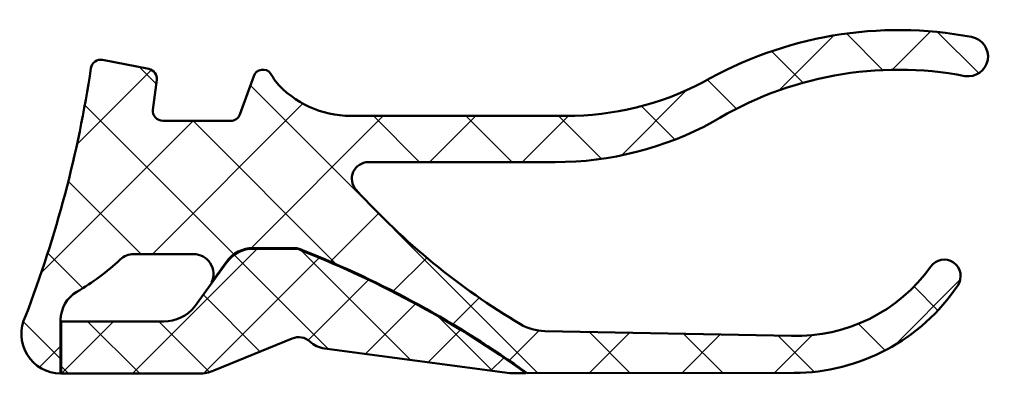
# Model space of a CAD drawing. Extents: x -2.5 to 27, y -7.7 to 3.1.
import ezdxf

# ---------------------------------------------------------------- set-up
doc = ezdxf.new("R2010")
doc.units = 0
for name, color, linetype, lineweight in [('0S-Alu contour', 7, 'Continuous', 50), ('0S-EPDM contour', 22, 'Continuous', 50), ('0S-EPDM hatch', 25, 'Continuous', 25), ('0S-PT contour', 91, 'Continuous', 50), ('0S-PT hatch', 103, 'Continuous', 25)]:
    doc.layers.add(name, color=color, linetype=linetype, lineweight=lineweight)

# ---------------------------------------------------------------- blocks, each defined once
blk = doc.blocks.new('284841__61EAC130_AA8C_4CBD_8F1A_38B37A38E358_')
at = {"layer": '0S-EPDM hatch'}
h = blk.add_hatch(dxfattribs=at)
h.set_pattern_fill('ANSI37', color=256, scale=0.625, angle=90, style=0)
h.set_pattern_definition([(135, (0, 0), (-1.403165018917055, -1.403165018917055), []), (225, (0, 0), (1.403165018917055, -1.403165018917055), [])])
edge = h.paths.add_edge_path()
edge.add_ellipse((7.578534232331463, 3.149864850850166), major_axis=(-3.000000000000023, 0), ratio=1, start_angle=40.61026285709062, end_angle=90, ccw=False)
edge.add_ellipse((23.70219821229797, 12.35964926141025), major_axis=(-21.52215741066093, 0), ratio=1, start_angle=30.491335260675385, end_angle=31.241889408177485, ccw=False)
edge.add_arc((4.924163632187781, 1.250031816596904), 0.2995098107143433, 39.15125019716546, 159.9999999999999)
edge.add_line((4.642716473206529, 1.352470204984868), (4.222253659639634, 0.1972581189894673))
edge.add_ellipse((3.940345873403861, 0.2998641619871671), major_axis=(-0.3000000000000004, 0), ratio=1, start_angle=90.00000000000023, end_angle=160.0000000000003, ccw=False)
edge.add_line((3.940345873403862, -0.0001358380128333), (1.886017433248922, -0.000135838012834))
edge.add_ellipse((1.886017433248922, 0.299864161987166), major_axis=(-0.3, 0), ratio=1, start_angle=-7.21384661086239, end_angle=90, ccw=False)
edge.add_line((1.588392118291272, 0.3375360599531468), (1.70262898496436, 1.240059831228377))
edge.add_arc((1.405003670006709, 1.27773172919436), 0.3, 352.7861533891372, 438.9999999999999)
edge.add_line((1.462246368619673, 1.572219884228659), (0.0622463686196775, 1.844352317021464))
edge.add_arc((0.005003670006741, 1.549864161987324), 0.2999999999998388, 78.99999999999928, 171.3609401439576)
edge.add_ellipse((-35.4037530299467, 6.852222512953551), major_axis=(-35.5035627362072, 0), ratio=1, start_angle=158.9254544750107, end_angle=171.484441430561, ccw=False)
edge.add_arc((-1.201973687238692, -6.451650853994872), 1.200000000000686, 153.3941309514565, 269.4775121858571)
edge.add_line((-1.212916494762513, -7.651600959193061), (-1.212916494762513, -6.037772134717988))
edge.add_ellipse((-0.2129164947621787, -6.037772134717991), major_axis=(-1.000000000000334, 0), ratio=1, start_angle=300.34541980294915, end_angle=360, ccw=False)
edge.add_arc((-4.507217649418304, 1.297688150303335), 7.500000000000024, 300.3454198029491, 312.8976121066714)
edge.add_ellipse((1.006374092187082, -4.636139122789561), major_axis=(-0.5999999999999881, 0), ratio=1, start_angle=269.9999999999997, end_angle=312.8976121066703, ccw=False)
edge.add_line((1.006374092187086, -4.036139122789573), (2.821658455659407, -4.036139122789574))
edge.add_ellipse((2.821658455659407, -4.636139122789574), major_axis=(-0.5999999999999996, 0), ratio=1, start_angle=155.0000000000003, end_angle=269.99999999999994, ccw=False)
edge.add_line((3.365443127881398, -4.88971007983399), (3.815194119490049, -4.265535537628158))
edge.add_ellipse((4.626515565521322, -4.850135838012723), major_axis=(-1, 0), ratio=1, start_angle=269.99999999999983, end_angle=324.22524191577344, ccw=False)
edge.add_line((4.626515565521325, -3.850135838012723), (5.876560066311903, -3.850135838012727))
edge.add_ellipse((5.876560066311883, -4.351661406124753), major_axis=(-0.5015255681120263, 0), ratio=1, start_angle=237.6376836441444, end_angle=269.9999999999977, ccw=False)
edge.add_ellipse((-5.208501748883657, -32.7296908307453), major_axis=(-30.95864649291771, 0), ratio=1, start_angle=234.1316104622679, end_angle=248.4858125047473, ccw=False)
edge.add_line((12.93095440955266, -7.641886563539833), (21.01942604034273, -7.631320680612153))
edge.add_arc((21.01158831198421, -1.631325799779829), 5.999999999999992, 270.0748448139379, 326.0586672962627)
edge.add_arc((25.57444175233686, -4.702216302852516), 0.4999999999999928, 326.0586672962626, 504.5614227761864)
edge.add_ellipse((21.09338505556726, -1.51315203878759), major_axis=(-4.999999999999974, 0), ratio=1, start_angle=88.30741807149587, end_angle=144.5614227761866, ccw=False)
edge.add_line((20.9457009003178, -6.510970501906074), (13.46505365440563, -6.364676766673889))
edge.add_ellipse((13.49438248723116, -4.864963520894876), major_axis=(-1.499999999999976, 0), ratio=1, start_angle=59.34776193947391, end_angle=88.87964971419763, ccw=False)
edge.add_ellipse((23.70219821226358, 12.35964926142542), major_axis=(-21.52215741065607, 0), ratio=1, start_angle=42.158691479521906, end_angle=59.347761939472775, ccw=False)
edge.add_ellipse((8.118710602427411, -1.750135149134675), major_axis=(-0.4999999999999988, 0), ratio=1, start_angle=-89.99999999918037, end_angle=42.15869147943431, ccw=False)
edge.add_line((8.118710602420261, -1.250135149134677), (13.78124399659385, -1.250135149149859))
edge.add_arc((13.78124399659381, 8.74986485084984), 9.999999999999702, 270.0000000000002, 298.5667204537581)
edge.add_ellipse((24.18401716120457, -9.228821192882497), major_axis=(-10.77789284809582, 0), ratio=1, start_angle=259.2063449369554, end_angle=301.4346914013773, ccw=False)
edge.add_arc((26.30502023634509, 1.949551783288089), 0.6000000000000043, 260.1540569612946, 440.1540569612945)
edge.add_arc((24.19035575933468, -9.146483601027937), 11.8956655466471, 79.25766413578746, 119.9708897565024)
edge.add_ellipse((14.1079684069246, 9.14986485085013), major_axis=(-8.999999999999991, 0), ratio=1, start_angle=90, end_angle=117.38559793647889, ccw=False)
edge.add_line((14.1079684069246, 0.1498648508501401), (7.578534232331464, 0.1498648508501419))
at = {"layer": '0S-EPDM contour', "color": 7}
for points in [[(1.462246368619673, 1.572219884228659), (0.0622463686196775, 1.844352317021464)], [(1.588392118291272, 0.3375360599531468), (1.70262898496436, 1.240059831228377)], [(4.642716473206529, 1.352470204984868), (4.222253659639634, 0.1972581189894673)], [(14.1079684069246, 0.1498648508501401), (7.578534232331464, 0.1498648508501419)], [(3.940345873403862, -0.0001358380128333), (1.886017433248922, -0.000135838012834)], [(8.118710602420261, -1.250135149134677), (13.78124399659385, -1.250135149149859)], [(1.006374092187086, -4.036139122789573), (2.821658455659407, -4.036139122789574)], [(4.626515565521325, -3.850135838012723), (5.876560066311903, -3.850135838012727)], [(3.365443127881398, -4.88971007983399), (3.815194119490049, -4.265535537628158)], [(-1.212916494762513, -7.651600959193061), (-1.212916494762513, -6.037772134717988)], [(20.9457009003178, -6.510970501906074), (13.46505365440563, -6.364676766673889)], [(12.93095440955266, -7.641886563539833), (21.01942604034273, -7.631320680612153)]]:
    blk.add_lwpolyline(points, dxfattribs=at)
for centre, radius, start, end in [((24.19035575933468, -9.146483601027937), 11.8956655466471, 79.25766413578746, 119.9708897565024), ((26.30502023634509, 1.949551783288089), 0.6000000000000043, 260.1540569612946, 80.15405696129464), ((0.005003670006741, 1.549864161987324), 0.2999999999998388, 78.99999999999928, 171.3609401439576), ((1.405003670006709, 1.27773172919436), 0.3, 352.7861533891372, 78.99999999999991), ((4.924163632187781, 1.250031816596904), 0.2995098107143433, 39.15125019716546, 159.9999999999999), ((13.78124399659381, 8.74986485084984), 9.999999999999702, 270.0000000000002, 298.5667204537581), ((-4.507217649418304, 1.297688150303335), 7.500000000000024, 300.3454198029491, 312.8976121066714), ((25.57444175233686, -4.702216302852516), 0.4999999999999928, 326.0586672962626, 144.5614227761863), ((21.01158831198421, -1.631325799779829), 5.999999999999992, 270.0748448139379, 326.0586672962627), ((-1.201973687238692, -6.451650853994872), 1.200000000000686, 153.3941309514565, 269.4775121858571)]:
    blk.add_arc(centre, radius, start, end, dxfattribs=at)
at = {"layer": '0S-EPDM contour', "color": 7, "extrusion": (0, 0, -1)}
for centre, radius, start, end in [((-24.18401716120457, -9.228821192882497), 10.77789284809582, 58.56530859862272, 100.7936550630446), ((35.4037530299467, 6.852222512953551), 35.5035627362072, 188.515558569439, 201.0745455249893), ((-23.70219821229797, 12.35964926141025), 21.52215741066093, 328.7581105918225, 329.5086647393246), ((-7.578534232331463, 3.149864850850166), 3.000000000000024, 270, 319.3897371429094), ((-14.1079684069246, 9.14986485085013), 8.999999999999991, 242.6144020635211, 270), ((-1.886017433248922, 0.299864161987166), 0.3, 270, 7.213846610862406), ((-3.940345873403861, 0.2998641619871671), 0.3000000000000004, 199.9999999999998, 269.9999999999998), ((-8.118710602427411, -1.750135149134675), 0.4999999999999988, 317.8413085205657, 89.99999999918049), ((-23.70219821226358, 12.35964926142542), 21.52215741065607, 300.6522380605272, 317.8413085204781), ((-1.006374092187082, -4.636139122789561), 0.5999999999999881, 47.10238789332971, 90.0000000000003), ((-2.821658455659407, -4.636139122789574), 0.5999999999999996, 90.00000000000006, 204.9999999999997), ((-4.626515565521322, -4.850135838012723), 1, 35.77475808422658, 90.00000000000017), ((-5.876560066311883, -4.351661406124753), 0.5015255681120263, 90.00000000000225, 122.3623163558556), ((5.208501748883657, -32.7296908307453), 30.95864649291771, 111.5141874952527, 125.8683895377321), ((-21.09338505556726, -1.51315203878759), 4.999999999999975, 215.4385772238134, 271.6925819285041), ((0.2129164947621787, -6.037772134717991), 1.000000000000334, 0, 59.65458019705085), ((-13.49438248723116, -4.864963520894876), 1.499999999999976, 271.1203502858024, 300.6522380605262)]:
    blk.add_arc(centre, radius, start, end, dxfattribs=at)
blk = doc.blocks.new('284841__FC01A429_94C5_41D5_AE20_B1085740D3C2_')
at = {"layer": '0S-PT hatch'}
h = blk.add_hatch(dxfattribs=at)
h.set_pattern_fill('ANSI37', color=256, scale=0.48, angle=90, style=0)
h.set_pattern_definition([(135, (0, 0), (-1.077630734528298, -1.077630734528298), []), (225, (0, 0), (1.077630734528298, -1.077630734528298), [])])
edge = h.paths.add_edge_path()
edge.add_ellipse((6.89231960525063, -6.099821902460162), major_axis=(-0.7999999999998039, 0), ratio=1, start_angle=46.9711486998051, end_angle=82.46456173557209, ccw=False)
edge.add_arc((6.005243094317607, -7.050135147527472), 0.4999999999999904, 46.97114869981361, 113.2714094524731)
edge.add_line((5.807699519649193, -6.590813325590809), (3.438054363469985, -7.562011704348851))
edge.add_ellipse((2.982973291568793, -6.451650853995513), major_axis=(-1.200000000000052, 0), ratio=1, start_angle=89.99999999999898, end_angle=112.28625695827569, ccw=False)
edge.add_line((2.982973291568772, -7.651650853995564), (-1.192916494762513, -7.651650853995557))
edge.add_line((-1.192916494762513, -7.651650853995557), (-1.192916494762513, -6.071650853995457))
edge.add_line((-1.192916494762513, -6.071650853995457), (1.91781825747561, -6.071650853995459))
edge.add_arc((1.91781825747561, -4.851650853995501), 1.219999999999958, 270, 320.0347918193977)
edge.add_line((2.852868497463702, -5.635284090081177), (3.831420548410674, -4.277227543635849))
edge.add_ellipse((4.626515565521322, -4.850135838012722), major_axis=(-0.9799999999999996, 0), ratio=1, start_angle=269.99999999999983, end_angle=324.2252419157735, ccw=False)
edge.add_line((4.626515565521325, -3.870135838012722), (5.876560066311902, -3.870135838012727))
edge.add_ellipse((5.87656006631242, -4.351661406124911), major_axis=(-0.481525568112184, 0), ratio=1, start_angle=237.41396265396202, end_angle=270.00000000006173, ccw=False)
edge.add_ellipse((-5.208501748883652, -32.72969083074529), major_axis=(-30.9386464929177, 0), ratio=1, start_angle=234.1827271551732, end_angle=248.48936489798058, ccw=False)
edge.add_line((12.89686095057197, -7.641931099456217), (12.50395485453041, -7.642444348435981))
edge.add_ellipse((12.50297513848559, -6.892444988332057), major_axis=(-0.7499999999998829, 0), ratio=1, start_angle=82.4645617355726, end_angle=90.07484481393828, ccw=False)
edge.add_line((12.40462059588589, -7.63596794288681), (6.787408093144285, -6.892913053985159))
at = {"layer": '0S-PT contour', "color": 7}
for points in [[(4.626515565521325, -3.870135838012722), (5.876560066311902, -3.870135838012727)], [(2.852868497463702, -5.635284090081177), (3.831420548410674, -4.277227543635849)], [(2.982973291568772, -7.651650853995564), (-1.192916494762513, -7.651650853995557), (-1.192916494762513, -6.071650853995457), (1.91781825747561, -6.071650853995459)], [(5.807699519649193, -6.590813325590809), (3.438054363469985, -7.562011704348851)], [(12.40462059588589, -7.63596794288681), (6.787408093144285, -6.892913053985159)], [(12.89686095057197, -7.641931099456217), (12.50395485453041, -7.642444348435981)]]:
    blk.add_lwpolyline(points, dxfattribs=at)
at = {"layer": '0S-PT contour', "color": 7, "extrusion": (0, 0, -1)}
for centre, radius, start, end in [((-4.626515565521322, -4.850135838012722), 0.9799999999999996, 35.77475808422654, 90.00000000000017), ((-5.87656006631242, -4.351661406124911), 0.481525568112184, 89.99999999993828, 122.586037346038), ((5.208501748883652, -32.72969083074529), 30.9386464929177, 111.5106351020194, 125.8172728448268), ((-6.89231960525063, -6.099821902460162), 0.7999999999998039, 277.5354382644279, 313.0288513001949), ((-2.982973291568793, -6.451650853995513), 1.200000000000052, 247.7137430417243, 270.000000000001), ((-12.50297513848559, -6.892444988332057), 0.7499999999998829, 269.9251551860617, 277.5354382644274)]:
    blk.add_arc(centre, radius, start, end, dxfattribs=at)
at = {"layer": '0S-PT contour', "color": 7}
for centre, radius, start, end in [((1.91781825747561, -4.851650853995501), 1.219999999999958, 270, 320.0347918193977), ((6.005243094317607, -7.050135147527472), 0.4999999999999904, 46.97114869981361, 113.2714094524731)]:
    blk.add_arc(centre, radius, start, end, dxfattribs=at)
blk = doc.blocks.new('284841__6EF884A0_4D09_445E_B575_E1AF9DA15C44_')
at = {"layer": '0S-EPDM contour', "color": 7}
blk.add_blockref('284841__61EAC130_AA8C_4CBD_8F1A_38B37A38E358_', (0, 0), dxfattribs=at)
at = {"layer": '0S-PT contour', "color": 7}
blk.add_blockref('284841__FC01A429_94C5_41D5_AE20_B1085740D3C2_', (0, 0), dxfattribs=at)

msp = doc.modelspace()

# ---------------------------------------------------------------- block references
at = {"layer": '0S-Alu contour', "color": 7}
msp.add_blockref('284841__6EF884A0_4D09_445E_B575_E1AF9DA15C44_', (0, 0), dxfattribs=at)

doc.saveas('drawing.dxf')
